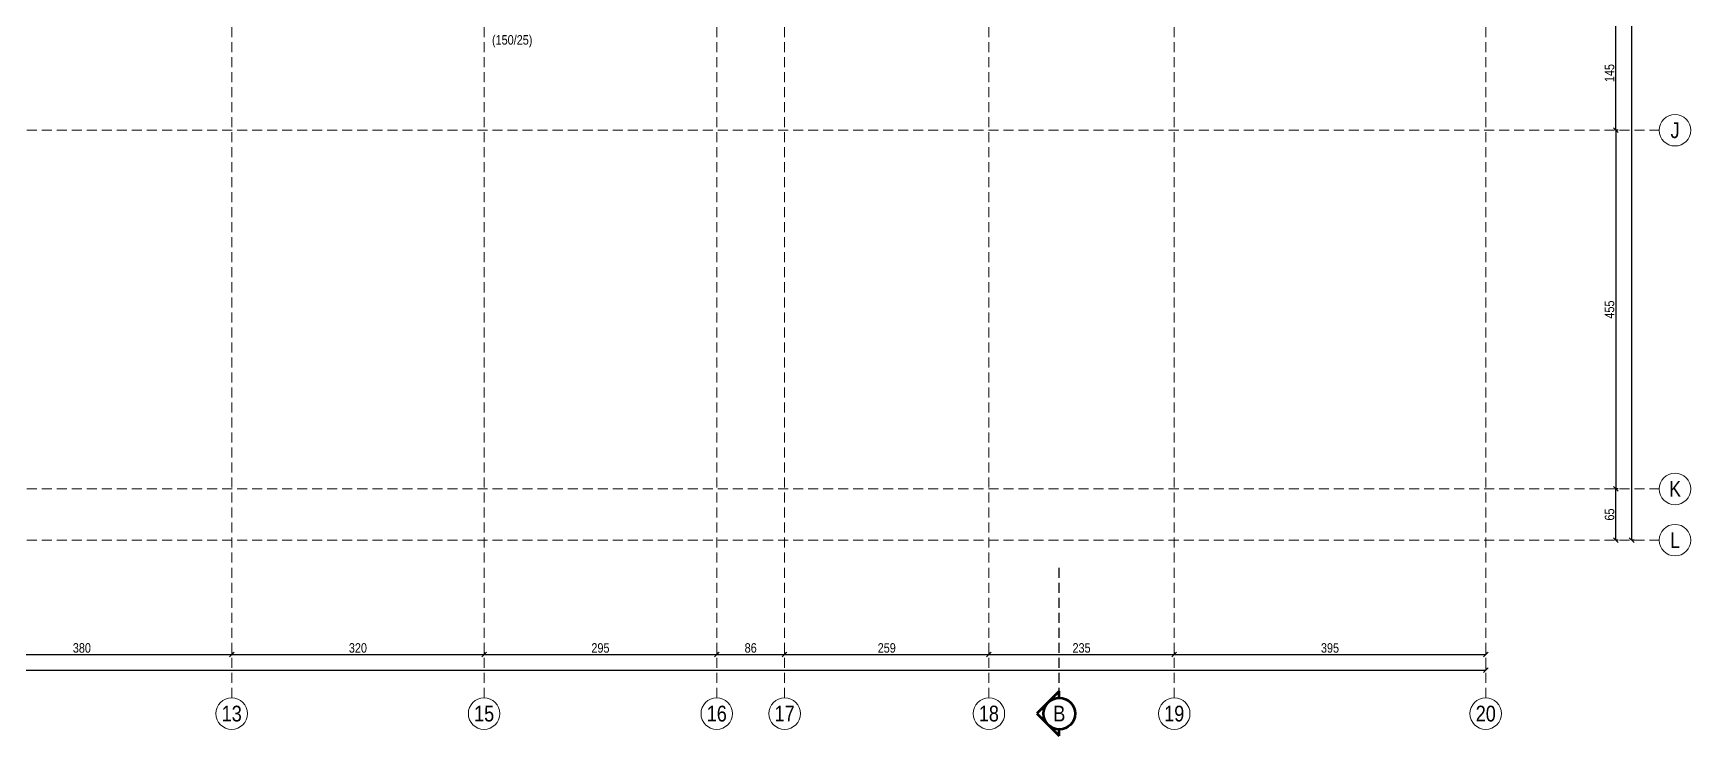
# Model space of a CAD drawing. Header units: millimetres. Extents: x 770 to 6290, y 488 to 2912.
# Drawn here: x 4148 to 6250, y 488 to 1380 of the extents above; entities that cross this region are included whole.
import ezdxf
from ezdxf.enums import TextEntityAlignment as Align

# ---------------------------------------------------------------- set-up
doc = ezdxf.new("R2010")
doc.units = ezdxf.units.MM
doc.linetypes.add('DASHED', pattern=[19.05, 12.7, -6.35])
for name, color, linetype, lineweight in [('AKS BALONU (BEYKENT)', 7, 'Continuous', 20), ('AKS CIZGISI (BEYKENT)', 252, 'DASHED', 20), ('AKS OLCU (BEYKENT)', 200, 'Continuous', 20), ('AKS YAZISI (BEYKENT)', 3, 'Continuous', 20), ('KESIT (BEYKENT)', 151, 'Continuous', 25), ('KESIT ISMI (BEYKENT)', 6, 'Continuous', 20), ('KOLON ISMI (BEYKENT)', 91, 'Continuous', 20)]:
    doc.layers.add(name, color=color, linetype=linetype, lineweight=lineweight)
doc.styles.add('YAZI (BEYKENT)', font='')
doc.styles.get('YAZI (BEYKENT)').set_extended_font_data('Bahnschrift Light Condensed')
doc.dimstyles.new('AKS_OLCU', dxfattribs={"dimtxt": 12, "dimasz": 3, "dimexe": 0.18, "dimexo": 3, "dimgap": 2, "dimtad": 1, "dimdec": 0, "dimrnd": 0.5, "dimzin": 12, "dimdsep": 46, "dimtxsty": 'YAZI (BEYKENT)', "dimtsz": 3, "dimcen": 0.09, "dimclrt": 7, "dimadec": 0, "dimazin": 0, "dimtfac": 1, "dimtdec": 4, "dimtix": 1, "dimtmove": 0, "dimatfit": 3, "dimfxl": 1, "dimtolj": 1, "dimtzin": 0, "dimarcsym": 0})

# ---------------------------------------------------------------- blocks, each defined once
blk = doc.blocks.new('*D196')
at = {"layer": 'AKS OLCU (BEYKENT)', "color": 0, "lineweight": -2, "transparency": 16777216}
for p, q in [((6178.1, 2363.7), (6172.1, 2369.7)), ((6175.1, 736.7), (6175.1, 2366.7)), ((6178.1, 2366.7), (6175.3, 2366.7)), ((6178.1, 733.7), (6172.1, 739.7)), ((6178.1, 736.7), (6175.3, 736.7))]:
    blk.add_line(p, q, dxfattribs=at)
at = {"layer": 'DEFPOINTS', "color": 0, "transparency": 16777216}
for p in [(6175.1, 2366.7), (6175.1, 2366.7), (6175.1, 736.7)]:
    blk.add_point(p, dxfattribs=at)
at = {"layer": 'AKS OLCU (BEYKENT)', "color": 7, "transparency": 16777216, "insert": (6167, 1551.7), "char_height": 12, "attachment_point": 5, "rotation": 90, "style": 'YAZI (BEYKENT)'}
blk.add_mtext('\\A1;1630', dxfattribs=at)
blk = doc.blocks.new('*D197')
at = {"layer": 'AKS OLCU (BEYKENT)', "color": 0, "lineweight": -2, "transparency": 16777216}
for p, q in [((6158.1, 798.7), (6152.1, 804.7)), ((6155.1, 736.7), (6155.1, 801.7)), ((6158.1, 801.7), (6155.3, 801.7)), ((6158.1, 733.7), (6152.1, 739.7)), ((6158.1, 736.7), (6155.3, 736.7))]:
    blk.add_line(p, q, dxfattribs=at)
at = {"layer": 'DEFPOINTS', "color": 0, "transparency": 16777216}
for p in [(6155.1, 801.7), (6155.1, 801.7), (6155.1, 736.7)]:
    blk.add_point(p, dxfattribs=at)
at = {"layer": 'AKS OLCU (BEYKENT)', "color": 7, "transparency": 16777216, "insert": (6147.1, 769.2), "char_height": 12, "attachment_point": 5, "rotation": 90, "style": 'YAZI (BEYKENT)'}
blk.add_mtext('\\A1;65', dxfattribs=at)
blk = doc.blocks.new('*D198')
at = {"layer": 'AKS OLCU (BEYKENT)', "color": 0, "lineweight": -2, "transparency": 16777216}
for p, q in [((6158.1, 1398.7), (6152.1, 1404.7)), ((6155.1, 1256.7), (6155.1, 1401.7)), ((6158.1, 1401.7), (6155.3, 1401.7)), ((6158.1, 1253.7), (6152.1, 1259.7)), ((6158.1, 1256.7), (6155.3, 1256.7))]:
    blk.add_line(p, q, dxfattribs=at)
at = {"layer": 'DEFPOINTS', "color": 0, "transparency": 16777216}
for p in [(6155.1, 1401.7), (6155.1, 1401.7), (6155.1, 1256.7)]:
    blk.add_point(p, dxfattribs=at)
at = {"layer": 'AKS OLCU (BEYKENT)', "color": 7, "transparency": 16777216, "insert": (6147.1, 1329.2), "char_height": 12, "attachment_point": 5, "rotation": 90, "style": 'YAZI (BEYKENT)'}
blk.add_mtext('\\A1;145', dxfattribs=at)
blk = doc.blocks.new('*D210')
at = {"layer": 'AKS OLCU (BEYKENT)', "color": 0, "lineweight": -2, "transparency": 16777216}
for p, q in [((6158.1, 1253.7), (6152.1, 1259.7)), ((6155.1, 1256.7), (6155.1, 801.7)), ((6158.1, 1256.7), (6155.3, 1256.7)), ((6158.1, 798.7), (6152.1, 804.7)), ((6158.1, 801.7), (6155.3, 801.7))]:
    blk.add_line(p, q, dxfattribs=at)
at = {"layer": 'DEFPOINTS', "color": 0, "transparency": 16777216}
for p in [(6155.1, 1256.7), (6155.1, 801.7), (6155.1, 801.7)]:
    blk.add_point(p, dxfattribs=at)
at = {"layer": 'AKS OLCU (BEYKENT)', "color": 7, "transparency": 16777216, "insert": (6147.1, 1029.2), "char_height": 12, "attachment_point": 5, "rotation": 90, "style": 'YAZI (BEYKENT)'}
blk.add_mtext('\\A1;455', dxfattribs=at)
blk = doc.blocks.new('*D223')
at = {"layer": 'AKS OLCU (BEYKENT)', "color": 0, "lineweight": -2, "transparency": 16777216}
for p, q in [((1252.1, 568.7), (1258.1, 574.7)), ((1255.1, 574.7), (1255.1, 571.9)), ((1255.1, 571.7), (5990.1, 571.7)), ((5987.1, 568.7), (5993.1, 574.7)), ((5990.1, 574.7), (5990.1, 571.9))]:
    blk.add_line(p, q, dxfattribs=at)
at = {"layer": 'DEFPOINTS', "color": 0, "transparency": 16777216}
for p in [(1255.1, 571.7), (5990.1, 571.7), (5990.1, 571.7)]:
    blk.add_point(p, dxfattribs=at)
at = {"layer": 'AKS OLCU (BEYKENT)', "color": 7, "transparency": 16777216, "insert": (3622.6, 579.9), "char_height": 12, "attachment_point": 5, "style": 'YAZI (BEYKENT)'}
blk.add_mtext('\\A1;4735', dxfattribs=at)
blk = doc.blocks.new('*D233')
at = {"layer": 'AKS OLCU (BEYKENT)', "color": 0, "lineweight": -2, "transparency": 16777216}
for p, q in [((4017.1, 588.7), (4023.1, 594.7)), ((4020.1, 594.7), (4020.1, 591.9)), ((4020.1, 591.7), (4400.1, 591.7)), ((4397.1, 588.7), (4403.1, 594.7)), ((4400.1, 594.7), (4400.1, 591.9))]:
    blk.add_line(p, q, dxfattribs=at)
at = {"layer": 'DEFPOINTS', "color": 0, "transparency": 16777216}
for p in [(4020.1, 591.7), (4400.1, 591.7), (4400.1, 591.7)]:
    blk.add_point(p, dxfattribs=at)
at = {"layer": 'AKS OLCU (BEYKENT)', "color": 7, "transparency": 16777216, "insert": (4210.1, 599.9), "char_height": 12, "attachment_point": 5, "style": 'YAZI (BEYKENT)'}
blk.add_mtext('\\A1;380', dxfattribs=at)
blk = doc.blocks.new('*D234')
at = {"layer": 'AKS OLCU (BEYKENT)', "color": 0, "lineweight": -2, "transparency": 16777216}
for p, q in [((4397.1, 588.7), (4403.1, 594.7)), ((4400.1, 594.7), (4400.1, 591.9)), ((4400.1, 591.7), (4720.1, 591.7)), ((4717.1, 588.7), (4723.1, 594.7)), ((4720.1, 594.7), (4720.1, 591.9))]:
    blk.add_line(p, q, dxfattribs=at)
at = {"layer": 'DEFPOINTS', "color": 0, "transparency": 16777216}
for p in [(4400.1, 591.7), (4720.1, 591.7), (4720.1, 591.7)]:
    blk.add_point(p, dxfattribs=at)
at = {"layer": 'AKS OLCU (BEYKENT)', "color": 7, "transparency": 16777216, "insert": (4560.1, 599.9), "char_height": 12, "attachment_point": 5, "style": 'YAZI (BEYKENT)'}
blk.add_mtext('\\A1;320', dxfattribs=at)
blk = doc.blocks.new('*D235')
at = {"layer": 'AKS OLCU (BEYKENT)', "color": 0, "lineweight": -2, "transparency": 16777216}
for p, q in [((4717.1, 588.7), (4723.1, 594.7)), ((4720.1, 594.7), (4720.1, 591.9)), ((4720.1, 591.7), (5015.1, 591.7)), ((5012.1, 588.7), (5018.1, 594.7)), ((5015.1, 594.7), (5015.1, 591.9))]:
    blk.add_line(p, q, dxfattribs=at)
at = {"layer": 'DEFPOINTS', "color": 0, "transparency": 16777216}
for p in [(4720.1, 591.7), (5015.1, 591.7), (5015.1, 591.7)]:
    blk.add_point(p, dxfattribs=at)
at = {"layer": 'AKS OLCU (BEYKENT)', "color": 7, "transparency": 16777216, "insert": (4867.6, 599.9), "char_height": 12, "attachment_point": 5, "style": 'YAZI (BEYKENT)'}
blk.add_mtext('\\A1;295', dxfattribs=at)
blk = doc.blocks.new('*D236')
at = {"layer": 'AKS OLCU (BEYKENT)', "color": 0, "lineweight": -2, "transparency": 16777216}
for p, q in [((5012.1, 588.7), (5018.1, 594.7)), ((5015.1, 594.7), (5015.1, 591.9)), ((5015.1, 591.7), (5101.1, 591.7)), ((5098.1, 588.7), (5104.1, 594.7)), ((5101.1, 594.7), (5101.1, 591.9))]:
    blk.add_line(p, q, dxfattribs=at)
at = {"layer": 'DEFPOINTS', "color": 0, "transparency": 16777216}
for p in [(5015.1, 591.7), (5101.1, 591.7), (5101.1, 591.7)]:
    blk.add_point(p, dxfattribs=at)
at = {"layer": 'AKS OLCU (BEYKENT)', "color": 7, "transparency": 16777216, "insert": (5058.1, 599.9), "char_height": 12, "attachment_point": 5, "style": 'YAZI (BEYKENT)'}
blk.add_mtext('\\A1;86', dxfattribs=at)
blk = doc.blocks.new('*D237')
at = {"layer": 'AKS OLCU (BEYKENT)', "color": 0, "lineweight": -2, "transparency": 16777216}
for p, q in [((5098.1, 588.7), (5104.1, 594.7)), ((5101.1, 594.7), (5101.1, 591.9)), ((5101.1, 591.7), (5360.1, 591.7)), ((5357.1, 588.7), (5363.1, 594.7)), ((5360.1, 594.7), (5360.1, 591.9))]:
    blk.add_line(p, q, dxfattribs=at)
at = {"layer": 'DEFPOINTS', "color": 0, "transparency": 16777216}
for p in [(5101.1, 591.7), (5360.1, 591.7), (5360.1, 591.7)]:
    blk.add_point(p, dxfattribs=at)
at = {"layer": 'AKS OLCU (BEYKENT)', "color": 7, "transparency": 16777216, "insert": (5230.6, 599.9), "char_height": 12, "attachment_point": 5, "style": 'YAZI (BEYKENT)'}
blk.add_mtext('\\A1;259', dxfattribs=at)
blk = doc.blocks.new('*D238')
at = {"layer": 'AKS OLCU (BEYKENT)', "color": 0, "lineweight": -2, "transparency": 16777216}
for p, q in [((5592.1, 588.7), (5598.1, 594.7)), ((5595.1, 594.7), (5595.1, 591.9)), ((5595.1, 591.7), (5990.1, 591.7)), ((5987.1, 588.7), (5993.1, 594.7)), ((5990.1, 594.7), (5990.1, 591.9))]:
    blk.add_line(p, q, dxfattribs=at)
at = {"layer": 'DEFPOINTS', "color": 0, "transparency": 16777216}
for p in [(5595.1, 591.7), (5990.1, 591.7), (5990.1, 591.7)]:
    blk.add_point(p, dxfattribs=at)
at = {"layer": 'AKS OLCU (BEYKENT)', "color": 7, "transparency": 16777216, "insert": (5792.6, 599.9), "char_height": 12, "attachment_point": 5, "style": 'YAZI (BEYKENT)'}
blk.add_mtext('\\A1;395', dxfattribs=at)
blk = doc.blocks.new('*D241')
at = {"layer": 'AKS OLCU (BEYKENT)', "color": 0, "lineweight": -2, "transparency": 16777216}
for p, q in [((5357.1, 588.7), (5363.1, 594.7)), ((5360.1, 594.7), (5360.1, 591.9)), ((5360.1, 591.7), (5595.1, 591.7)), ((5592.1, 588.7), (5598.1, 594.7)), ((5595.1, 594.7), (5595.1, 591.9))]:
    blk.add_line(p, q, dxfattribs=at)
at = {"layer": 'DEFPOINTS', "color": 0, "transparency": 16777216}
for p in [(5360.1, 591.7), (5595.1, 591.7), (5595.1, 591.7)]:
    blk.add_point(p, dxfattribs=at)
at = {"layer": 'AKS OLCU (BEYKENT)', "color": 7, "transparency": 16777216, "insert": (5477.6, 599.9), "char_height": 12, "attachment_point": 5, "style": 'YAZI (BEYKENT)'}
blk.add_mtext('\\A1;235', dxfattribs=at)

msp = doc.modelspace()

# ---------------------------------------------------------------- linework, layer by layer
at = {"layer": 'AKS BALONU (BEYKENT)'}
for centre in [(6230.1, 1256.7), (6230.1, 801.7), (6230.1, 736.7), (4400.1, 516.7), (4720.1, 516.7), (5015.1, 516.7), (5101.1, 516.7), (5360.1, 516.7), (5595.1, 516.7), (5990.1, 516.7)]:
    msp.add_circle(centre, 20, dxfattribs=at)
at = {"layer": 'AKS CIZGISI (BEYKENT)'}
for p, q in [((4400.1, 536.7), (4400.1, 2646.7)), ((4720.1, 536.7), (4720.1, 2646.7)), ((5015.1, 536.7), (5015.1, 2646.7)), ((5101.1, 536.7), (5101.1, 2646.7)), ((5360.1, 536.7), (5360.1, 2646.7)), ((5595.1, 536.7), (5595.1, 2646.7)), ((5990.1, 536.7), (5990.1, 2646.7)), ((1035.1, 1256.7), (6210.1, 1256.7)), ((1035.1, 801.7), (6210.1, 801.7)), ((1035.1, 736.7), (6210.1, 736.7))]:
    msp.add_line(p, q, dxfattribs=at)
at = {"layer": 'KESIT (BEYKENT)', "linetype": 'DASHED'}
msp.add_lwpolyline([(5449.4, 536.7), (5449.4, 706.7)], dxfattribs=at)
at = {"layer": 'KESIT (BEYKENT)', "lineweight": 60}
for points in [[(5449.4, 545), (5421.1, 516.7)], [(5449.4, 536.7), (5449.4, 545)], [(5421.1, 516.7), (5449.4, 488.4)], [(5449.4, 488.4), (5449.4, 496.7)]]:
    msp.add_lwpolyline(points, dxfattribs=at)
msp.add_circle((5449.4, 516.7), 20, dxfattribs=at)

# ---------------------------------------------------------------- texts
at = {"layer": 'AKS YAZISI (BEYKENT)', "style": 'YAZI (BEYKENT)'}
for s, p in [('J', (6230.1, 1256.7)), ('K', (6230.1, 801.7)), ('L', (6230.1, 736.7)), ('13', (4400.1, 516.7)), ('15', (4720.1, 516.7)), ('16', (5015.1, 516.7)), ('17', (5101.1, 516.7)), ('18', (5360.1, 516.7)), ('19', (5595.1, 516.7)), ('20', (5990.1, 516.7))]:
    msp.add_text(s, height=20, dxfattribs=at).set_placement(p, align=Align.MIDDLE_CENTER)
at = {"layer": 'KESIT ISMI (BEYKENT)', "lineweight": 20, "style": 'YAZI (BEYKENT)'}
msp.add_text('B', height=20, dxfattribs=at).set_placement((5449.4, 516.7), align=Align.MIDDLE_CENTER)
at = {"layer": 'KOLON ISMI (BEYKENT)', "style": 'YAZI (BEYKENT)'}
msp.add_text('(150/25)', height=12, dxfattribs=at).set_placement((4730.1, 1361.7), align=Align.BOTTOM_LEFT)

# ---------------------------------------------------------------- dimensions: what is measured, and where the dimension line sits
at = {"layer": 'AKS OLCU (BEYKENT)'}
for p1, p2, picture, middle in [((6175.1, 736.7), (6175.1, 2366.7), '*D196', (6167, 1551.7)), ((6155.1, 1256.7), (6155.1, 1401.7), '*D198', (6147.1, 1329.2)), ((6155.1, 736.7), (6155.1, 801.7), '*D197', (6147.1, 769.2)), ((4020.1, 591.7), (4400.1, 591.7), '*D233', (4210.1, 599.9)), ((4400.1, 591.7), (4720.1, 591.7), '*D234', (4560.1, 599.9)), ((4720.1, 591.7), (5015.1, 591.7), '*D235', (4867.6, 599.9)), ((5015.1, 591.7), (5101.1, 591.7), '*D236', (5058.1, 599.9)), ((5101.1, 591.7), (5360.1, 591.7), '*D237', (5230.6, 599.9)), ((5595.1, 591.7), (5990.1, 591.7), '*D238', (5792.6, 599.9)), ((1255.1, 571.7), (5990.1, 571.7), '*D223', (3622.6, 579.9))]:
    dim = msp.add_aligned_dim(p1=p1, p2=p2, distance=0, dimstyle='AKS_OLCU', dxfattribs=at)
    dim.commit()
    dim.dimension.update_dxf_attribs({"geometry": picture, "text_midpoint": middle})
for base, p1, p2, angle, picture, middle in [((6155.1, 801.7), (6155.1, 1256.7), (6155.1, 801.7), 270, '*D210', (6147.1, 1029.2)), ((5595.1, 591.7), (5360.1, 591.7), (5595.1, 591.7), 180, '*D241', (5477.6, 599.9))]:
    dim = msp.add_linear_dim(base=base, p1=p1, p2=p2, angle=angle, dimstyle='AKS_OLCU', override={"dimtmove": 1}, dxfattribs=at)
    dim.commit()
    dim.dimension.update_dxf_attribs({"geometry": picture, "text_midpoint": middle})

doc.saveas('drawing.dxf')
